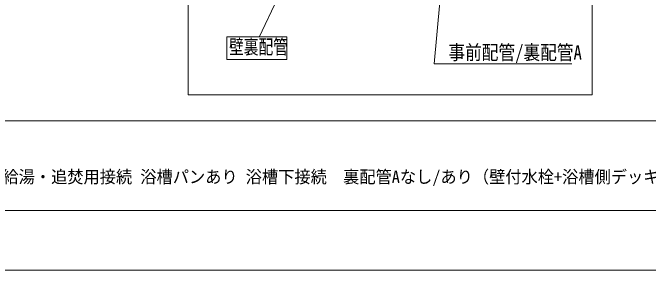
# Model space of a CAD drawing. Units: millimetres on the paper. Extents: x -305 to 305, y -152 to 152.
# Drawn here: x -176.8 to -70.6, y -148.5 to -105.4 of the extents above; entities that cross this region are included whole.
import ezdxf
from ezdxf.enums import TextEntityAlignment as Align

# ---------------------------------------------------------------- set-up
doc = ezdxf.new("R2010")
doc.units = ezdxf.units.MM
for name, color, linetype, lineweight in [('0-1_RV', 7, 'Continuous', 9), ('0-3_1図面枠', 7, 'Continuous', 9), ('0-4_図面枠', 3, 'Continuous', 9), ('0-5_DEFPOINTS', 7, 'Continuous', 9)]:
    doc.layers.add(name, color=color, linetype=linetype, lineweight=lineweight)
doc.styles.add('ＭＳ ゴシック', font='')
doc.styles.get('ＭＳ ゴシック').set_extended_font_data('MS Gothic')

msp = doc.modelspace()

# ---------------------------------------------------------------- linework, layer by layer
at = {"layer": '0-1_RV'}
for p, q in [((-135.676, -109.512), (-132.609, -102.994)), ((-141.031, -109.474), (-141.031, -113.221)), ((-141.031, -109.474), (-131.031, -109.474)), ((-131.031, -109.474), (-131.031, -113.221)), ((-141.031, -113.221), (-131.031, -113.221))]:
    msp.add_line(p, q, dxfattribs=at)
msp.add_lwpolyline([(-147.497, -119.129), (-80.006, -119.129), (-80.006, -53.125), (-147.497, -53.125)], close=True, dxfattribs=at)
msp.add_lwpolyline([(-83.421, -113.992), (-106.421, -113.992), (-105.463, -103.647)], dxfattribs=at)
at = {"layer": '0-4_図面枠'}
msp.add_line((-291.017, -123.498), (108.983, -123.498), dxfattribs=at)
msp.add_lwpolyline([(-291.017, -138.498), (108.983, -138.498), (108.983, 138.502), (-291.017, 138.502)], close=True, dxfattribs=at)
at = {"layer": '0-5_DEFPOINTS'}
msp.add_line((118.983, -148.498), (-301.017, -148.498), dxfattribs=at)

# ---------------------------------------------------------------- texts
at = {"layer": '0-1_RV', "style": 'ＭＳ ゴシック'}
for s, width, p in [('壁裏配管', 0.75, (-140.683, -113.06)), ('\u3000事前配管/裏配管A', 0.85, (-106.832, -113.989))]:
    msp.add_text(s, height=2.405, dxfattribs=dict(at, width=width)).set_placement(p, align=Align.BOTTOM_LEFT)
at = {"layer": '0-3_1図面枠', "style": 'ＭＳ ゴシック', "width": 0.95}
msp.add_text('ノウム 給水・給湯・追焚用接続 浴槽パンあり 浴槽下接続\u3000裏配管Aなし/あり（壁付水栓+浴槽側デッキ水栓）', height=2.092, dxfattribs=at).set_placement((-196.165, -134.541), align=Align.BOTTOM_LEFT)

doc.saveas('drawing.dxf')
